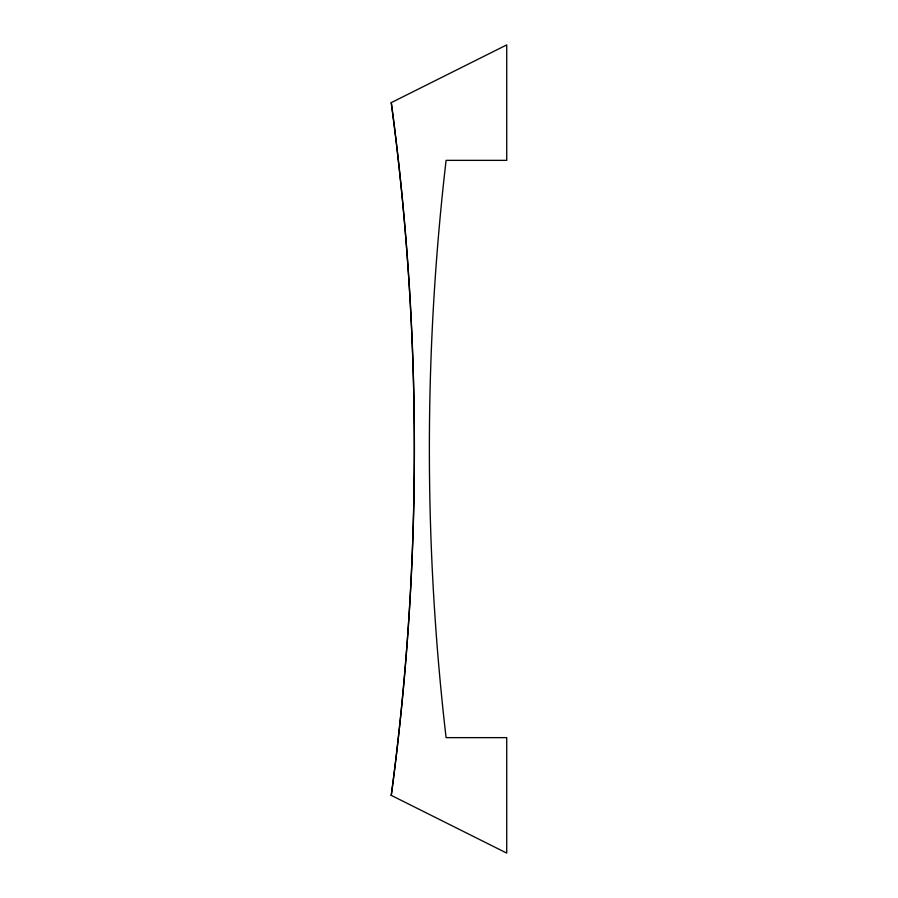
<?xml version="1.0" encoding="UTF-8"?>
<svg xmlns="http://www.w3.org/2000/svg" width="898" height="898" viewBox="0 0 898 898"><rect width="100%" height="100%" fill="white"/><g stroke="black" fill="none" stroke-linecap="round" stroke-linejoin="round"><path stroke-width="1.35" d="M391.27 102.63L506.73 44.9L506.73 160.36L446.093 160.36C423.8 351.893 423.8 546.107 446.093 737.64L506.73 737.64L506.73 853.1L391.27 795.37M391.259 795.37A2563.554 2519.642 90 0 0 391.259 102.63A2563.554 2519.642 -90 0 1 391.259 795.37"/></g></svg>
